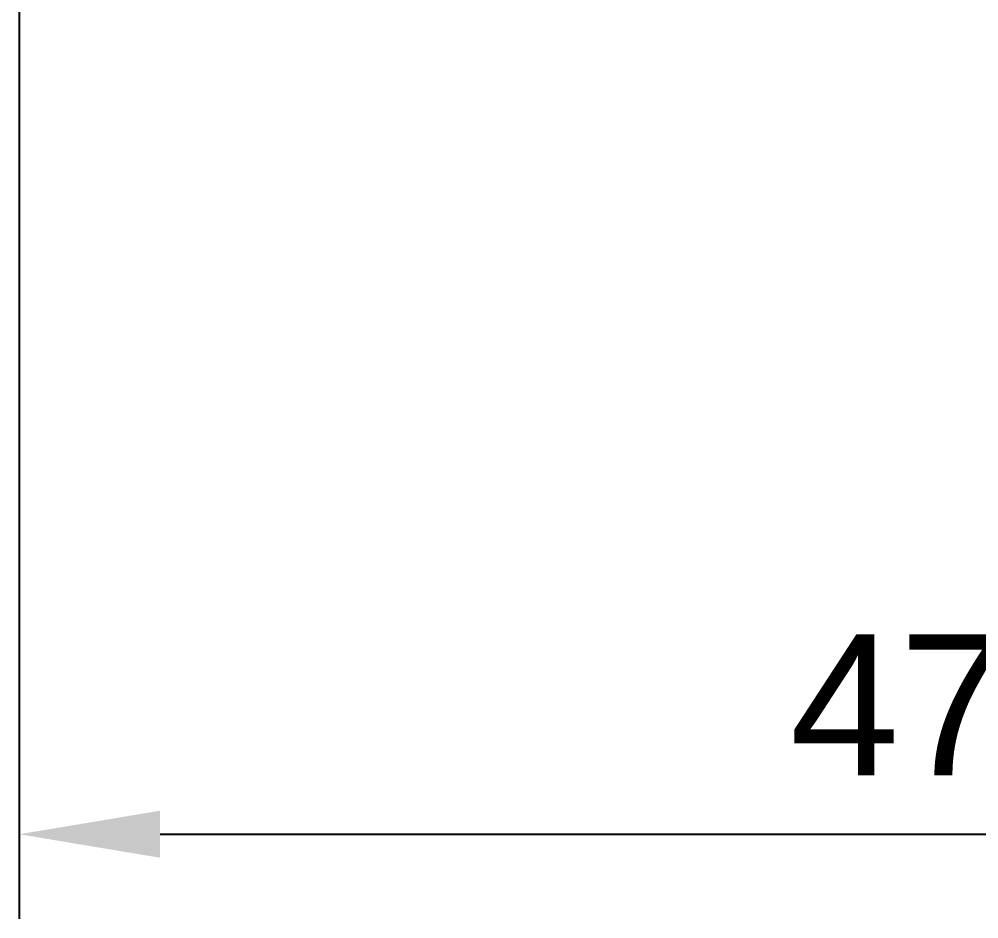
# Model space of a CAD drawing. Header units: millimetres. Extents: x 0 to 297, y 0 to 210.
# Drawn here: x 122.33 to 146.17, y 70.59 to 92.93 of the extents above; entities that cross this region are included whole.
import ezdxf

# ---------------------------------------------------------------- set-up
doc = ezdxf.new("R2010")
doc.units = ezdxf.units.MM
doc.header["$LTSCALE"] = 0.75
doc.layers.add('FD_Dimensions', color=7, linetype='Continuous', lineweight=13)
doc.styles.get("Standard").update_dxf_attribs({"font": 'arial.ttf'})
doc.dimstyles.new('Dim-ISO-25', dxfattribs={"dimtxt": 3.5, "dimasz": 3.5, "dimexe": 2.1, "dimexo": 2.1, "dimgap": 1.4, "dimtad": 1, "dimzin": 12, "dimdsep": 46, "dimtxsty": 'Standard', "dimcen": 0, "dimazin": 3, "dimtp": 0.1, "dimtm": 0.1, "dimtfac": 0.714286, "dimtmove": 0, "dimatfit": 3, "dimfxl": 1, "dimtzin": 12, "dimarcsym": 0})

# ---------------------------------------------------------------- blocks, each defined once
blk = doc.blocks.new('*D12')
at = {"layer": 'Defpoints', "color": 0, "transparency": 16777216}
for p in [(170.130614, 127.009477), (122.331614, 97.940814), (170.130614, 72.688509)]:
    blk.add_point(p, dxfattribs=at)
at = {"layer": 'FD_Dimensions', "color": 0, "lineweight": -2, "transparency": 16777216}
for p, q in [((170.130614, 124.909477), (170.130614, 70.588509)), ((122.331614, 95.840814), (122.331614, 70.588509)), ((125.831614, 72.688509), (166.630614, 72.688509))]:
    blk.add_line(p, q, dxfattribs=at)
at = {"layer": 'FD_Dimensions', "color": 0, "transparency": 16777216}
for points in [[(125.831614, 73.271842), (125.831614, 72.105176), (122.331614, 72.688509)], [(166.630614, 73.271842), (166.630614, 72.105176), (170.130614, 72.688509)]]:
    blk.add_solid(points, dxfattribs=at)
at = {"layer": 'FD_Dimensions', "color": 0, "transparency": 16777216, "insert": (146.231114, 75.875514), "char_height": 3.5, "attachment_point": 5}
blk.add_mtext('47.8', dxfattribs=at)

msp = doc.modelspace()

# ---------------------------------------------------------------- dimensions: what is measured, and where the dimension line sits
at = {"layer": 'FD_Dimensions'}
dim = msp.add_linear_dim(base=(170.131, 72.689), p1=(122.332, 97.941), p2=(170.131, 127.009), angle=180, dimstyle='Dim-ISO-25', override={"dimlfac": 1}, dxfattribs=at)
dim.commit()
dim.dimension.update_dxf_attribs({"geometry": '*D12', "text_midpoint": (146.231, 72.689), "dimtype": 160})

doc.saveas('drawing.dxf')
